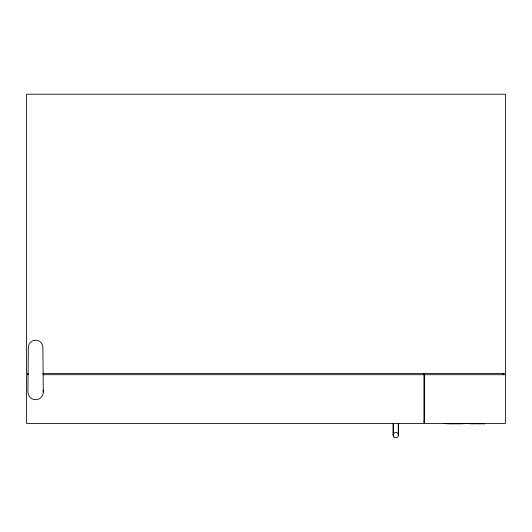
<?xml version="1.0" encoding="UTF-8"?>
<svg xmlns="http://www.w3.org/2000/svg" width="532" height="532" viewBox="0 0 532 532"><rect width="100%" height="100%" fill="white"/><g stroke="black" fill="none" stroke-linecap="round" stroke-linejoin="round"><path stroke-width="0.8" d="M28.263 373.577L26.6 373.577L26.6 94.211L505.4 94.211L505.4 373.577L42.879 373.577M28.256 374.714L26.6 374.714L26.6 423.465L423.944 423.465L423.944 373.577M42.879 374.714L423.944 374.714M423.944 421.344L424.629 421.344M447.472 423.558L443.967 423.465M455.392 423.558L456.21 423.545M462.321 423.558L465.447 423.558M467.149 423.545L470.421 423.558M474.737 423.545L475.801 423.545M481.141 423.565L481.906 423.565M451.05 423.818L447.133 423.818L447.133 423.465M455.212 423.818L451.296 423.818L451.296 423.465M462.867 423.818L456.177 423.818L456.177 423.465M475.768 423.818L481.626 423.818L481.626 423.465M393.514 435.103L393.161 435.103L393.161 423.465M398.089 435.103L398.441 435.103L398.441 423.465M43.311 392.037L42.879 347.429A7.268 7.268 0 0 0 35.611 340.154A7.268 7.268 0 0 0 28.342 347.429L27.903 392.037A7.707 7.707 0 0 0 36.615 399.672A7.707 7.707 0 0 0 43.052 390.042M502.86 373.577L502.86 374.714M484.047 423.465L484.047 423.818L482.79 423.818L482.79 423.465M483.867 423.465L483.894 423.818M483.442 423.465L483.442 423.818M482.983 423.465L482.976 423.818M474.604 423.465L474.604 423.818L470.381 423.818L470.381 423.465M473.739 423.465L473.739 423.818M468.699 423.465L468.699 423.818L467.841 423.465M454.8 423.465L454.8 423.818M450.637 423.465L450.637 423.818M398.275 423.465L398.275 435.103M393.241 423.465L393.241 435.103M505.4 374.714L424.629 374.714L424.629 423.465L505.4 423.465L505.4 374.714M393.899 437.005A2.687 2.687 0 0 0 398.395 435.801A2.687 2.687 0 0 0 395.103 432.509A2.687 2.687 0 0 0 393.899 437.005"/></g></svg>
